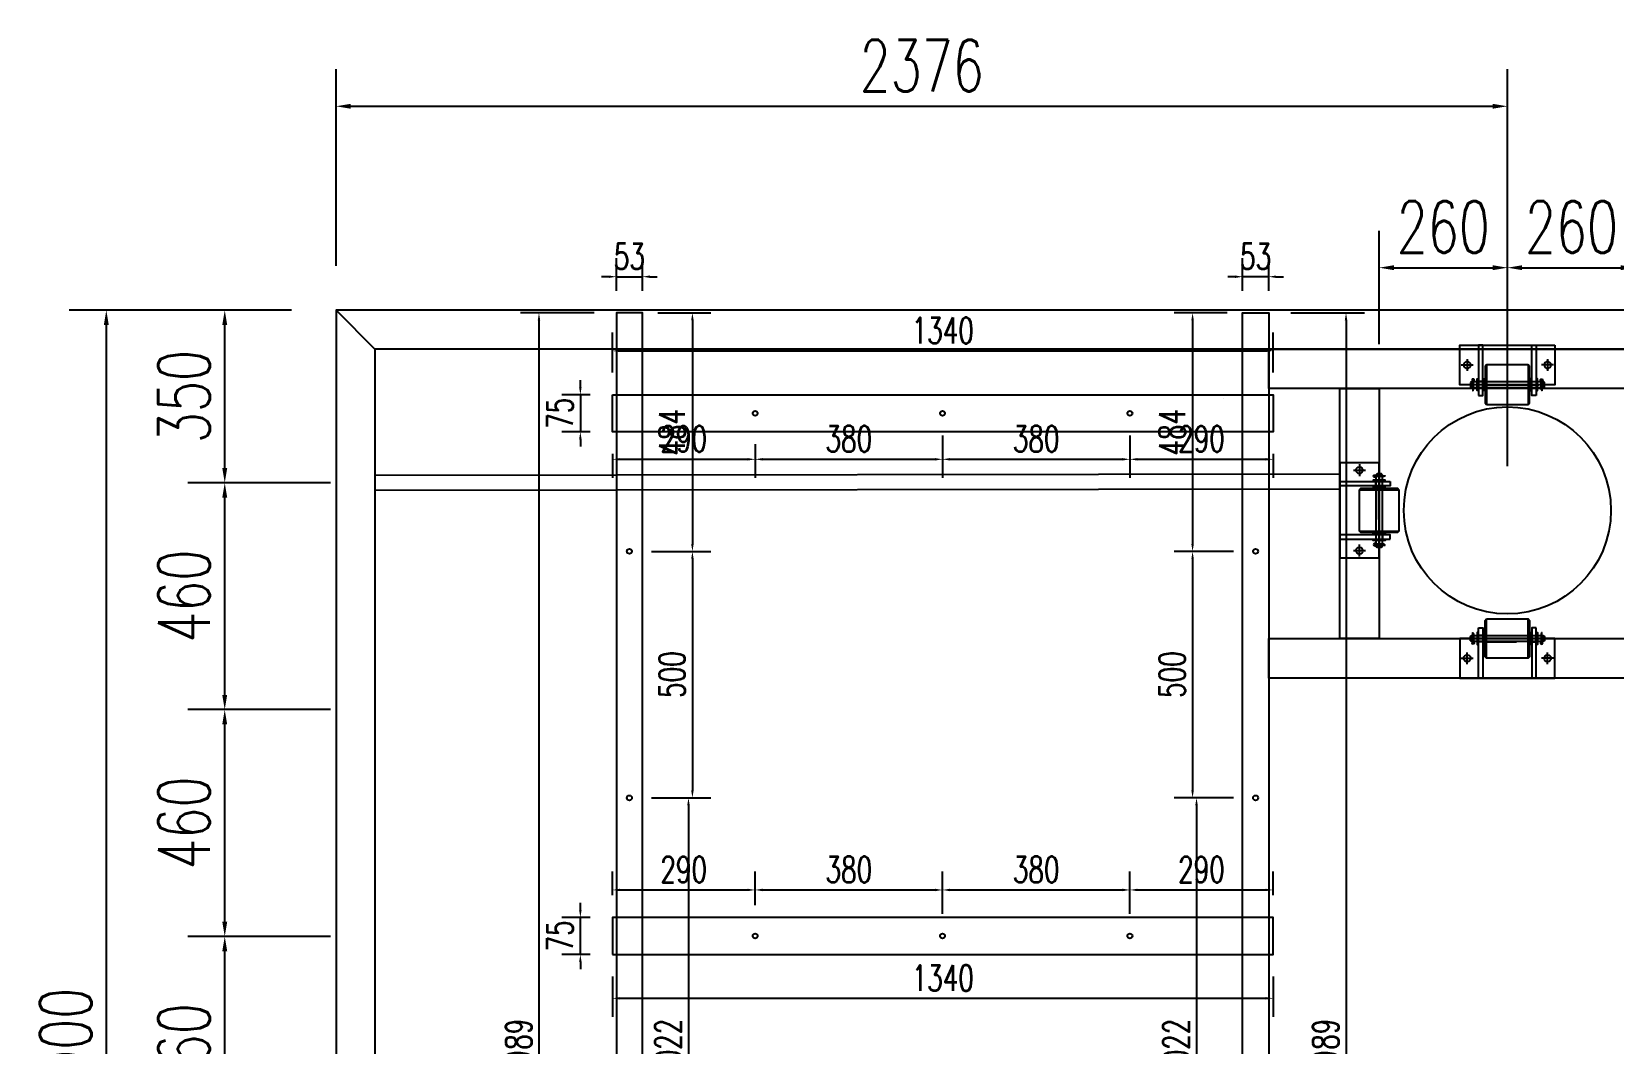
# Model space of a CAD drawing. Header units: millimetres. Extents: x 20612 to 158249, y -13511 to 156976.
# Drawn here: x 30836 to 34044, y 6992 to 9043 of the extents above; entities that cross this region are included whole.
import ezdxf

# ---------------------------------------------------------------- set-up
doc = ezdxf.new("R2010")
doc.units = ezdxf.units.MM
doc.header["$LTSCALE"] = 10
doc.linetypes.add('CENTER2', pattern=[28.575, 19.05, -3.175, 3.175, -3.175])
doc.linetypes.add('DASHED2', pattern=[9.525, 6.35, -3.175])
for name, color, linetype in [('W-bridge approach引桥', 4, 'Continuous'), ('W-MOUNTING固定方式', 5, 'Continuous'), ('W-STEEL_FRAME钢架', 3, 'Continuous'), ('W-STEEL_KEEL钢龙骨', 5, 'Continuous')]:
    doc.layers.add(name, color=color, linetype=linetype)
doc.styles.add('STANDARD_T3', font='simplex.shx', dxfattribs={"width": 0.7, "bigfont": 'hztxt.shx'})
doc.dimstyles.new('W&&15', dxfattribs={"dimtxt": 52.5, "dimasz": 15, "dimexe": 37.5, "dimexo": 45, "dimgap": 15, "dimtad": 1, "dimdec": 0, "dimzin": 0, "dimdsep": 46, "dimtxsty": 'STANDARD_T3', "dimcen": 0.09, "dimclrd": 1, "dimclre": 1, "dimclrt": 7, "dimazin": 2, "dimtfac": 1, "dimtdec": 0, "dimtix": 1, "dimtmove": 2, "dimatfit": 3, "dimfxl": 100, "dimtolj": 1, "dimtzin": 0, "dimarcsym": 0})
doc.dimstyles.new('W&&30', dxfattribs={"dimtxt": 105, "dimasz": 30, "dimexe": 75, "dimexo": 90, "dimgap": 30, "dimtad": 1, "dimdec": 0, "dimzin": 0, "dimdsep": 46, "dimtxsty": 'STANDARD_T3', "dimcen": 0.09, "dimclrd": 1, "dimclre": 1, "dimclrt": 7, "dimazin": 2, "dimtfac": 1, "dimtdec": 0, "dimtix": 1, "dimtmove": 2, "dimatfit": 3, "dimfxl": 100, "dimtolj": 1, "dimtzin": 0, "dimarcsym": 0})

# ---------------------------------------------------------------- blocks, each defined once
blk = doc.blocks.new('*D378')
at = {"layer": 'Defpoints', "color": 0, "transparency": 16777216}
for p in [(32021.6, 8472.9), (31864.7, 5483.9), (32021.6, 5483.9)]:
    blk.add_point(p, dxfattribs=at)
at = {"layer": 'W-bridge approach引桥', "color": 1, "lineweight": -2, "transparency": 16777216}
for p, q in [((31976.6, 8472.9), (31827.2, 8472.9)), ((31864.7, 8457.9), (31864.7, 5498.9)), ((31976.6, 5483.9), (31827.2, 5483.9))]:
    blk.add_line(p, q, dxfattribs=at)
at = {"layer": 'W-bridge approach引桥', "color": 1, "transparency": 16777216}
for points in [[(31862.2, 8457.9), (31867.2, 8457.9), (31864.7, 8472.9)], [(31862.2, 5498.9), (31867.2, 5498.9), (31864.7, 5483.9)]]:
    blk.add_solid(points, dxfattribs=at)
at = {"layer": 'W-bridge approach引桥', "color": 7, "transparency": 16777216, "insert": (31823.5, 6978.4), "char_height": 52.5, "attachment_point": 5, "rotation": 90, "style": 'STANDARD_T3'}
blk.add_mtext('\\A1;2989', dxfattribs=at)
blk = doc.blocks.new('*D379')
at = {"layer": 'Defpoints', "color": 0, "transparency": 16777216}
for p in [(32060.9, 8472.9), (32048.1, 7989.4), (32175.9, 7989.4)]:
    blk.add_point(p, dxfattribs=at)
at = {"layer": 'W-bridge approach引桥', "color": 1, "lineweight": -2, "transparency": 16777216}
for p, q in [((32105.9, 8472.9), (32213.4, 8472.9)), ((32175.9, 8457.9), (32175.9, 8004.4)), ((32093.1, 7989.4), (32213.4, 7989.4))]:
    blk.add_line(p, q, dxfattribs=at)
at = {"layer": 'W-bridge approach引桥', "color": 1, "transparency": 16777216}
for points in [[(32173.4, 8457.9), (32178.4, 8457.9), (32175.9, 8472.9)], [(32173.4, 8004.4), (32178.4, 8004.4), (32175.9, 7989.4)]]:
    blk.add_solid(points, dxfattribs=at)
at = {"layer": 'W-bridge approach引桥', "color": 7, "transparency": 16777216, "insert": (32134.6, 8231.2), "char_height": 52.5, "attachment_point": 5, "rotation": 90, "style": 'STANDARD_T3'}
blk.add_mtext('\\A1;484', dxfattribs=at)
blk = doc.blocks.new('*D380')
at = {"layer": 'Defpoints', "color": 0, "transparency": 16777216}
for p in [(32056.1, 7989.4), (32048.1, 7489.4), (32175.9, 7489.4)]:
    blk.add_point(p, dxfattribs=at)
at = {"layer": 'W-bridge approach引桥', "color": 1, "lineweight": -2, "transparency": 16777216}
for p, q in [((32101.1, 7989.4), (32213.4, 7989.4)), ((32175.9, 7974.4), (32175.9, 7504.4)), ((32093.1, 7489.4), (32213.4, 7489.4))]:
    blk.add_line(p, q, dxfattribs=at)
at = {"layer": 'W-bridge approach引桥', "color": 1, "transparency": 16777216}
for points in [[(32173.4, 7974.4), (32178.4, 7974.4), (32175.9, 7989.4)], [(32173.4, 7504.4), (32178.4, 7504.4), (32175.9, 7489.4)]]:
    blk.add_solid(points, dxfattribs=at)
at = {"layer": 'W-bridge approach引桥', "color": 7, "transparency": 16777216, "insert": (32134.6, 7739.4), "char_height": 52.5, "attachment_point": 5, "rotation": 90, "style": 'STANDARD_T3'}
blk.add_mtext('\\A1;500', dxfattribs=at)
blk = doc.blocks.new('*D381')
at = {"layer": 'Defpoints', "color": 0, "transparency": 16777216}
for p in [(32048.1, 7489.4), (32048.1, 6467.4), (32167.9, 6467.4)]:
    blk.add_point(p, dxfattribs=at)
at = {"layer": 'W-bridge approach引桥', "color": 1, "lineweight": -2, "transparency": 16777216}
for p, q in [((32093.1, 7489.4), (32205.4, 7489.4)), ((32167.9, 7474.4), (32167.9, 6482.4)), ((32093.1, 6467.4), (32205.4, 6467.4))]:
    blk.add_line(p, q, dxfattribs=at)
at = {"layer": 'W-bridge approach引桥', "color": 1, "transparency": 16777216}
for points in [[(32165.4, 7474.4), (32170.4, 7474.4), (32167.9, 7489.4)], [(32165.4, 6482.4), (32170.4, 6482.4), (32167.9, 6467.4)]]:
    blk.add_solid(points, dxfattribs=at)
at = {"layer": 'W-bridge approach引桥', "color": 7, "transparency": 16777216, "insert": (32126.6, 6978.4), "char_height": 52.5, "attachment_point": 5, "rotation": 90, "style": 'STANDARD_T3'}
blk.add_mtext('\\A1;1022', dxfattribs=at)
blk = doc.blocks.new('*D384')
at = {"layer": 'Defpoints', "color": 0, "transparency": 16777216}
for p in [(32074.6, 8546.4), (32021.6, 8472.9), (32074.6, 8472.9)]:
    blk.add_point(p, dxfattribs=at)
at = {"layer": 'W-bridge approach引桥', "color": 1, "lineweight": -2, "transparency": 16777216}
for p, q in [((32021.6, 8517.9), (32021.6, 8583.9)), ((32074.6, 8517.9), (32074.6, 8583.9)), ((32006.6, 8546.4), (31991.6, 8546.4)), ((32021.6, 8546.4), (32074.6, 8546.4)), ((32089.6, 8546.4), (32104.6, 8546.4))]:
    blk.add_line(p, q, dxfattribs=at)
at = {"layer": 'W-bridge approach引桥', "color": 1, "transparency": 16777216}
for points in [[(32006.6, 8548.9), (32006.6, 8543.9), (32021.6, 8546.4)], [(32089.6, 8548.9), (32089.6, 8543.9), (32074.6, 8546.4)]]:
    blk.add_solid(points, dxfattribs=at)
at = {"layer": 'W-bridge approach引桥', "color": 7, "transparency": 16777216, "insert": (32048.1, 8587.7), "char_height": 52.5, "attachment_point": 5, "style": 'STANDARD_T3'}
blk.add_mtext('\\A1;53', dxfattribs=at)
blk = doc.blocks.new('*U45')
blk.add_lwpolyline([(-12, 0), (-12, 2.5), (12, 2.5), (12, 0)], close=True)
blk = doc.blocks.new('*U46')
at = {"color": 8, "linetype": 'Continuous', "lineweight": 15}
for p, q in [((-1, 1.9), (-2.1, 1)), ((0, 1.4), (0, -1.4)), ((-1, -1.9), (-2.1, -1))]:
    blk.add_line(p, q, dxfattribs=at)
at = {"color": 7, "linetype": 'Continuous', "lineweight": 15}
for p, q in [((16, 1.4), (0, 1.4)), ((0, 0), (18.5, 0)), ((16, 1.4), (16, 0)), ((18.5, -1.4), (18.5, 0)), ((0, -1.4), (18.5, -1.4))]:
    blk.add_line(p, q, dxfattribs=at)
for centre, radius, start, end in [((-3.2, 0), 2.9, 41.3178, 318.6822), ((-3.2, 0), 1.45, 41.3178, 318.6822), ((0, 2.8), 2.82, 221.3178, 270), ((0, -2.8), 2.82, 90, 138.6822), ((0, 2.8), 1.37, 221.3178, 270), ((0, -2.8), 1.37, 90, 138.6822)]:
    blk.add_arc(centre, radius, start, end, dxfattribs=at)
blk = doc.blocks.new('无头销轴_B型_D12X150')
at = {"color": 0}
for p, q in [((-72, 6), (-72, -6)), ((72, 6), (72, -6))]:
    blk.add_line(p, q, dxfattribs=at)
blk.add_lwpolyline([(-75, 4.3), (-75, -4.3), (-72, -6), (72, -6), (75, -4.3), (75, 4.3), (72, 6), (-72, 6)], close=True, dxfattribs=at)
for centre in [(-69.5, 0), (69.5, 0)]:
    blk.add_circle(centre, 1.6, dxfattribs=at)
blk = doc.blocks.new('A$C1EDE4923')
for p, q in [((-232.5, 79.6), (-232.5, 159.6)), ((-148.5, 79.6), (-148.5, 159.6))]:
    blk.add_line(p, q)
at = {"color": 3, "linetype": 'CENTER2', "ltscale": 0.5}
for p, q in [((-235, 119.6), (-254, 119.6)), ((-146, 119.6), (-127, 119.6)), ((-284, 79.6), (-260, 79.6)), ((-272, 67.6), (-272, 91.6)), ((-97, 79.6), (-121, 79.6)), ((-109, 67.6), (-109, 91.6))]:
    blk.add_line(p, q, dxfattribs=at)
at = {"linetype": 'DASHED2'}
for p, q in [((-240, 126.1), (-249, 126.1)), ((-240, 113.1), (-249, 113.1)), ((-235.5, 125.9), (-145.5, 125.9)), ((-235.5, 113.3), (-145.5, 113.3)), ((-141, 126.1), (-132, 126.1)), ((-141, 113.1), (-132, 113.1))]:
    blk.add_line(p, q, dxfattribs=at)
at = {"color": 3, "linetype": 'CENTER2'}
blk.add_line((-240.9, 119.6), (-140, 119.6), dxfattribs=at)
for points in [[(-249, 141.6), (-240, 141.6), (-240, 39.6), (-249, 39.6)], [(-232.5, 159.6), (-148.5, 159.6), (-145.5, 156.6), (-145.5, 82.6), (-148.5, 79.6), (-232.5, 79.6), (-235.5, 82.6), (-235.5, 156.6)], [(-132, 141.6), (-141, 141.6), (-141, 39.6), (-132, 39.6)], [(-94, 39.6), (-94, 119.6), (-287, 119.6), (-287, 39.6)]]:
    blk.add_lwpolyline(points, close=True)
for centre in [(-272, 79.6), (-109, 79.6)]:
    blk.add_circle(centre, 7)
at = {"xscale": -1}
for name, p, rotation in [('*U46', (-260, 113.6), 270), ('*U45', (-249, 119.6), 90), ('*U45', (-237.5, 119.6), 90), ('无头销轴_B型_D12X150', (-190.5, 119.6), 180)]:
    blk.add_blockref(name, p, dxfattribs=dict(at, rotation=rotation))
for name, p, rotation in [('*U45', (-143.5, 119.6), 270), ('*U45', (-132, 119.6), 270), ('*U46', (-121, 113.6), 90)]:
    blk.add_blockref(name, p, dxfattribs=dict(rotation=rotation))
blk = doc.blocks.new('*D413')
at = {"color": 1, "lineweight": -2, "transparency": 16777216}
for p, q in [((31363.1, 8478.4), (30912.2, 8478.4)), ((30987.2, 8448.4), (30987.2, 5508.4)), ((31363.1, 5478.4), (30912.2, 5478.4))]:
    blk.add_line(p, q, dxfattribs=at)
at = {"color": 1, "transparency": 16777216}
for points in [[(30982.2, 8448.4), (30992.2, 8448.4), (30987.2, 8478.4)], [(30982.2, 5508.4), (30992.2, 5508.4), (30987.2, 5478.4)]]:
    blk.add_solid(points, dxfattribs=at)
at = {"layer": 'Defpoints', "color": 0, "transparency": 16777216}
for p in [(31453.1, 8478.4), (30987.2, 5478.4), (31453.1, 5478.4)]:
    blk.add_point(p, dxfattribs=at)
at = {"color": 7, "transparency": 16777216, "insert": (30904.7, 6978.4), "char_height": 105, "attachment_point": 5, "rotation": 90, "style": 'STANDARD_T3'}
blk.add_mtext('\\A1;3000', dxfattribs=at)
blk = doc.blocks.new('*D405')
at = {"color": 1, "lineweight": -2, "transparency": 16777216}
for p, q in [((31442.1, 7208.4), (31152.4, 7208.4)), ((31227.4, 6778.4), (31227.4, 7178.4)), ((31442.1, 6748.4), (31152.4, 6748.4))]:
    blk.add_line(p, q, dxfattribs=at)
at = {"color": 1, "transparency": 16777216}
for points in [[(31222.4, 7178.4), (31232.4, 7178.4), (31227.4, 7208.4)], [(31222.4, 6778.4), (31232.4, 6778.4), (31227.4, 6748.4)]]:
    blk.add_solid(points, dxfattribs=at)
at = {"layer": 'Defpoints', "color": 0, "transparency": 16777216}
for p in [(31227.4, 7208.4), (31532.1, 7208.4), (31532.1, 6748.4)]:
    blk.add_point(p, dxfattribs=at)
at = {"color": 7, "transparency": 16777216, "insert": (31144.9, 6978.4), "char_height": 105, "attachment_point": 5, "rotation": 90, "style": 'STANDARD_T3'}
blk.add_mtext('\\A1;460', dxfattribs=at)
blk = doc.blocks.new('*D406')
at = {"color": 1, "lineweight": -2, "transparency": 16777216}
for p, q in [((31442.1, 7668.4), (31152.4, 7668.4)), ((31227.4, 7238.4), (31227.4, 7638.4)), ((31442.1, 7208.4), (31152.4, 7208.4))]:
    blk.add_line(p, q, dxfattribs=at)
at = {"color": 1, "transparency": 16777216}
for points in [[(31222.4, 7638.4), (31232.4, 7638.4), (31227.4, 7668.4)], [(31222.4, 7238.4), (31232.4, 7238.4), (31227.4, 7208.4)]]:
    blk.add_solid(points, dxfattribs=at)
at = {"layer": 'Defpoints', "color": 0, "transparency": 16777216}
for p in [(31227.4, 7668.4), (31532.1, 7668.4), (31532.1, 7208.4)]:
    blk.add_point(p, dxfattribs=at)
at = {"color": 7, "transparency": 16777216, "insert": (31144.9, 7438.4), "char_height": 105, "attachment_point": 5, "rotation": 90, "style": 'STANDARD_T3'}
blk.add_mtext('\\A1;460', dxfattribs=at)
blk = doc.blocks.new('*D407')
at = {"color": 1, "lineweight": -2, "transparency": 16777216}
for p, q in [((31442.1, 8128.4), (31152.4, 8128.4)), ((31227.4, 7698.4), (31227.4, 8098.4)), ((31442.1, 7668.4), (31152.4, 7668.4))]:
    blk.add_line(p, q, dxfattribs=at)
at = {"color": 1, "transparency": 16777216}
for points in [[(31222.4, 8098.4), (31232.4, 8098.4), (31227.4, 8128.4)], [(31222.4, 7698.4), (31232.4, 7698.4), (31227.4, 7668.4)]]:
    blk.add_solid(points, dxfattribs=at)
at = {"layer": 'Defpoints', "color": 0, "transparency": 16777216}
for p in [(31227.4, 8128.4), (31532.1, 8128.4), (31532.1, 7668.4)]:
    blk.add_point(p, dxfattribs=at)
at = {"color": 7, "transparency": 16777216, "insert": (31144.9, 7898.4), "char_height": 105, "attachment_point": 5, "rotation": 90, "style": 'STANDARD_T3'}
blk.add_mtext('\\A1;460', dxfattribs=at)
blk = doc.blocks.new('*D410')
at = {"color": 1, "lineweight": -2, "transparency": 16777216}
for p, q in [((31363.1, 8478.4), (31152.4, 8478.4)), ((31227.4, 8158.4), (31227.4, 8448.4)), ((31442.1, 8128.4), (31152.4, 8128.4))]:
    blk.add_line(p, q, dxfattribs=at)
at = {"color": 1, "transparency": 16777216}
for points in [[(31222.4, 8448.4), (31232.4, 8448.4), (31227.4, 8478.4)], [(31222.4, 8158.4), (31232.4, 8158.4), (31227.4, 8128.4)]]:
    blk.add_solid(points, dxfattribs=at)
at = {"layer": 'Defpoints', "color": 0, "transparency": 16777216}
for p in [(31227.4, 8478.4), (31453.1, 8478.4), (31532.1, 8128.4)]:
    blk.add_point(p, dxfattribs=at)
at = {"color": 7, "transparency": 16777216, "insert": (31144.9, 8303.4), "char_height": 105, "attachment_point": 5, "rotation": 90, "style": 'STANDARD_T3'}
blk.add_mtext('\\A1;350', dxfattribs=at)
blk = doc.blocks.new('*D416')
at = {"layer": 'Defpoints', "color": 0, "transparency": 16777216}
for p in [(33828.7, 8892.1), (31453.1, 8478.4), (33828.7, 8072.4)]:
    blk.add_point(p, dxfattribs=at)
at = {"layer": 'W-STEEL_FRAME钢架', "color": 1, "lineweight": -2, "transparency": 16777216}
for p, q in [((31453.1, 8568.4), (31453.1, 8967.1)), ((33828.7, 8162.4), (33828.7, 8967.1)), ((31483.1, 8892.1), (33798.7, 8892.1))]:
    blk.add_line(p, q, dxfattribs=at)
at = {"layer": 'W-STEEL_FRAME钢架', "color": 1, "transparency": 16777216}
for points in [[(31483.1, 8897.1), (31483.1, 8887.1), (31453.1, 8892.1)], [(33798.7, 8897.1), (33798.7, 8887.1), (33828.7, 8892.1)]]:
    blk.add_solid(points, dxfattribs=at)
at = {"layer": 'W-STEEL_FRAME钢架', "color": 7, "transparency": 16777216, "insert": (32640.9, 8974.6), "char_height": 105, "attachment_point": 5, "style": 'STANDARD_T3'}
blk.add_mtext('\\A1;2376', dxfattribs=at)
blk = doc.blocks.new('*D417')
at = {"layer": 'Defpoints', "color": 0, "transparency": 16777216}
for p in [(33828.7, 8564.7), (33568.7, 8319.4), (33828.7, 8072.4)]:
    blk.add_point(p, dxfattribs=at)
at = {"layer": 'W-STEEL_FRAME钢架', "color": 1, "lineweight": -2, "transparency": 16777216}
for p, q in [((33568.7, 8409.4), (33568.7, 8639.7)), ((33828.7, 8162.4), (33828.7, 8639.7)), ((33598.7, 8564.7), (33798.7, 8564.7))]:
    blk.add_line(p, q, dxfattribs=at)
at = {"layer": 'W-STEEL_FRAME钢架', "color": 1, "transparency": 16777216}
for points in [[(33598.7, 8569.7), (33598.7, 8559.7), (33568.7, 8564.7)], [(33798.7, 8569.7), (33798.7, 8559.7), (33828.7, 8564.7)]]:
    blk.add_solid(points, dxfattribs=at)
at = {"layer": 'W-STEEL_FRAME钢架', "color": 7, "transparency": 16777216, "insert": (33698.7, 8647.2), "char_height": 105, "attachment_point": 5, "style": 'STANDARD_T3'}
blk.add_mtext('\\A1;260', dxfattribs=at)
blk = doc.blocks.new('*D418')
at = {"layer": 'Defpoints', "color": 0, "transparency": 16777216}
for p in [(34088.7, 8564.7), (34088.7, 8319.4), (33828.7, 8072.4)]:
    blk.add_point(p, dxfattribs=at)
at = {"layer": 'W-STEEL_FRAME钢架', "color": 1, "lineweight": -2, "transparency": 16777216}
for p, q in [((33828.7, 8162.4), (33828.7, 8639.7)), ((34088.7, 8409.4), (34088.7, 8639.7)), ((33858.7, 8564.7), (34058.7, 8564.7))]:
    blk.add_line(p, q, dxfattribs=at)
at = {"layer": 'W-STEEL_FRAME钢架', "color": 1, "transparency": 16777216}
for points in [[(33858.7, 8569.7), (33858.7, 8559.7), (33828.7, 8564.7)], [(34058.7, 8569.7), (34058.7, 8559.7), (34088.7, 8564.7)]]:
    blk.add_solid(points, dxfattribs=at)
at = {"layer": 'W-STEEL_FRAME钢架', "color": 7, "transparency": 16777216, "insert": (33958.7, 8647.2), "char_height": 105, "attachment_point": 5, "style": 'STANDARD_T3'}
blk.add_mtext('\\A1;260', dxfattribs=at)
blk = doc.blocks.new('*D420')
at = {"layer": 'Defpoints', "color": 0, "transparency": 16777216}
for p in [(33344.6, 8472.9), (33344.6, 5483.9), (33501.5, 5483.9)]:
    blk.add_point(p, dxfattribs=at)
at = {"layer": 'W-bridge approach引桥', "color": 1, "lineweight": -2, "transparency": 16777216}
for p, q in [((33389.6, 8472.9), (33539, 8472.9)), ((33501.5, 8457.9), (33501.5, 5498.9)), ((33389.6, 5483.9), (33539, 5483.9))]:
    blk.add_line(p, q, dxfattribs=at)
at = {"layer": 'W-bridge approach引桥', "color": 1, "transparency": 16777216}
for points in [[(33499, 8457.9), (33504, 8457.9), (33501.5, 8472.9)], [(33499, 5498.9), (33504, 5498.9), (33501.5, 5483.9)]]:
    blk.add_solid(points, dxfattribs=at)
at = {"layer": 'W-bridge approach引桥', "color": 7, "transparency": 16777216, "insert": (33460.2, 6978.4), "char_height": 52.5, "attachment_point": 5, "rotation": 90, "style": 'STANDARD_T3'}
blk.add_mtext('\\A1;2989', dxfattribs=at)
blk = doc.blocks.new('*D421')
at = {"layer": 'Defpoints', "color": 0, "transparency": 16777216}
for p in [(33305.3, 8472.9), (33190.3, 7989.4), (33318.1, 7989.4)]:
    blk.add_point(p, dxfattribs=at)
at = {"layer": 'W-bridge approach引桥', "color": 1, "lineweight": -2, "transparency": 16777216}
for p, q in [((33260.3, 8472.9), (33152.8, 8472.9)), ((33190.3, 8457.9), (33190.3, 8004.4)), ((33273.1, 7989.4), (33152.8, 7989.4))]:
    blk.add_line(p, q, dxfattribs=at)
at = {"layer": 'W-bridge approach引桥', "color": 1, "transparency": 16777216}
for points in [[(33187.8, 8457.9), (33192.8, 8457.9), (33190.3, 8472.9)], [(33187.8, 8004.4), (33192.8, 8004.4), (33190.3, 7989.4)]]:
    blk.add_solid(points, dxfattribs=at)
at = {"layer": 'W-bridge approach引桥', "color": 7, "transparency": 16777216, "insert": (33149.1, 8231.2), "char_height": 52.5, "attachment_point": 5, "rotation": 90, "style": 'STANDARD_T3'}
blk.add_mtext('\\A1;484', dxfattribs=at)
blk = doc.blocks.new('*D422')
at = {"layer": 'Defpoints', "color": 0, "transparency": 16777216}
for p in [(33310.1, 7989.4), (33190.3, 7489.4), (33318.1, 7489.4)]:
    blk.add_point(p, dxfattribs=at)
at = {"layer": 'W-bridge approach引桥', "color": 1, "lineweight": -2, "transparency": 16777216}
for p, q in [((33265.1, 7989.4), (33152.8, 7989.4)), ((33190.3, 7974.4), (33190.3, 7504.4)), ((33273.1, 7489.4), (33152.8, 7489.4))]:
    blk.add_line(p, q, dxfattribs=at)
at = {"layer": 'W-bridge approach引桥', "color": 1, "transparency": 16777216}
for points in [[(33187.8, 7974.4), (33192.8, 7974.4), (33190.3, 7989.4)], [(33187.8, 7504.4), (33192.8, 7504.4), (33190.3, 7489.4)]]:
    blk.add_solid(points, dxfattribs=at)
at = {"layer": 'W-bridge approach引桥', "color": 7, "transparency": 16777216, "insert": (33149.1, 7739.4), "char_height": 52.5, "attachment_point": 5, "rotation": 90, "style": 'STANDARD_T3'}
blk.add_mtext('\\A1;500', dxfattribs=at)
blk = doc.blocks.new('*D423')
at = {"layer": 'Defpoints', "color": 0, "transparency": 16777216}
for p in [(33318.1, 7489.4), (33198.3, 6467.4), (33318.1, 6467.4)]:
    blk.add_point(p, dxfattribs=at)
at = {"layer": 'W-bridge approach引桥', "color": 1, "lineweight": -2, "transparency": 16777216}
for p, q in [((33273.1, 7489.4), (33160.8, 7489.4)), ((33198.3, 7474.4), (33198.3, 6482.4)), ((33273.1, 6467.4), (33160.8, 6467.4))]:
    blk.add_line(p, q, dxfattribs=at)
at = {"layer": 'W-bridge approach引桥', "color": 1, "transparency": 16777216}
for points in [[(33195.8, 7474.4), (33200.8, 7474.4), (33198.3, 7489.4)], [(33195.8, 6482.4), (33200.8, 6482.4), (33198.3, 6467.4)]]:
    blk.add_solid(points, dxfattribs=at)
at = {"layer": 'W-bridge approach引桥', "color": 7, "transparency": 16777216, "insert": (33157.1, 6978.4), "char_height": 52.5, "attachment_point": 5, "rotation": 90, "style": 'STANDARD_T3'}
blk.add_mtext('\\A1;1022', dxfattribs=at)
blk = doc.blocks.new('*D426')
at = {"layer": 'Defpoints', "color": 0, "transparency": 16777216}
for p in [(33291.6, 8546.4), (33291.6, 8472.9), (33344.6, 8472.9)]:
    blk.add_point(p, dxfattribs=at)
at = {"layer": 'W-bridge approach引桥', "color": 1, "lineweight": -2, "transparency": 16777216}
for p, q in [((33291.6, 8517.9), (33291.6, 8583.9)), ((33344.6, 8517.9), (33344.6, 8583.9)), ((33276.6, 8546.4), (33261.6, 8546.4)), ((33344.6, 8546.4), (33291.6, 8546.4)), ((33359.6, 8546.4), (33374.6, 8546.4))]:
    blk.add_line(p, q, dxfattribs=at)
at = {"layer": 'W-bridge approach引桥', "color": 1, "transparency": 16777216}
for points in [[(33276.6, 8548.9), (33276.6, 8543.9), (33291.6, 8546.4)], [(33359.6, 8548.9), (33359.6, 8543.9), (33344.6, 8546.4)]]:
    blk.add_solid(points, dxfattribs=at)
at = {"layer": 'W-bridge approach引桥', "color": 7, "transparency": 16777216, "insert": (33318.1, 8587.7), "char_height": 52.5, "attachment_point": 5, "style": 'STANDARD_T3'}
blk.add_mtext('\\A1;53', dxfattribs=at)
blk = doc.blocks.new('*D435')
at = {"layer": 'Defpoints', "color": 0, "transparency": 16777216}
for p in [(32013.6, 7171.9), (33353.6, 7171.9), (33353.6, 7082.9)]:
    blk.add_point(p, dxfattribs=at)
at = {"layer": 'W-bridge approach引桥', "color": 1, "lineweight": -2, "transparency": 16777216}
for p, q in [((32013.6, 7126.9), (32013.6, 7045.4)), ((33353.6, 7126.9), (33353.6, 7045.4)), ((32028.6, 7082.9), (33338.6, 7082.9))]:
    blk.add_line(p, q, dxfattribs=at)
at = {"layer": 'W-bridge approach引桥', "color": 1, "transparency": 16777216}
for points in [[(32028.6, 7085.4), (32028.6, 7080.4), (32013.6, 7082.9)], [(33338.6, 7085.4), (33338.6, 7080.4), (33353.6, 7082.9)]]:
    blk.add_solid(points, dxfattribs=at)
at = {"layer": 'W-bridge approach引桥', "color": 7, "transparency": 16777216, "insert": (32683.6, 7124.1), "char_height": 52.5, "attachment_point": 5, "style": 'STANDARD_T3'}
blk.add_mtext('\\A1;1340', dxfattribs=at)
blk = doc.blocks.new('*D436')
at = {"layer": 'Defpoints', "color": 0, "transparency": 16777216}
for p in [(32303.1, 7302.7), (32013.6, 7246.9), (32303.1, 7226.9)]:
    blk.add_point(p, dxfattribs=at)
at = {"layer": 'W-bridge approach引桥', "color": 1, "lineweight": -2, "transparency": 16777216}
for p, q in [((32013.6, 7291.9), (32013.6, 7340.2)), ((32303.1, 7271.9), (32303.1, 7340.2)), ((32028.6, 7302.7), (32288.1, 7302.7))]:
    blk.add_line(p, q, dxfattribs=at)
at = {"layer": 'W-bridge approach引桥', "color": 1, "transparency": 16777216}
for points in [[(32028.6, 7305.2), (32028.6, 7300.2), (32013.6, 7302.7)], [(32288.1, 7305.2), (32288.1, 7300.2), (32303.1, 7302.7)]]:
    blk.add_solid(points, dxfattribs=at)
at = {"layer": 'W-bridge approach引桥', "color": 7, "transparency": 16777216, "insert": (32158.3, 7344), "char_height": 52.5, "attachment_point": 5, "style": 'STANDARD_T3'}
blk.add_mtext('\\A1;290', dxfattribs=at)
blk = doc.blocks.new('*D437')
at = {"layer": 'Defpoints', "color": 0, "transparency": 16777216}
for p in [(32683.1, 7302.7), (32303.1, 7226.9), (32683.1, 7209.4)]:
    blk.add_point(p, dxfattribs=at)
at = {"layer": 'W-bridge approach引桥', "color": 1, "lineweight": -2, "transparency": 16777216}
for p, q in [((32303.1, 7271.9), (32303.1, 7340.2)), ((32683.1, 7254.4), (32683.1, 7340.2)), ((32318.1, 7302.7), (32668.1, 7302.7))]:
    blk.add_line(p, q, dxfattribs=at)
at = {"layer": 'W-bridge approach引桥', "color": 1, "transparency": 16777216}
for points in [[(32318.1, 7305.2), (32318.1, 7300.2), (32303.1, 7302.7)], [(32668.1, 7305.2), (32668.1, 7300.2), (32683.1, 7302.7)]]:
    blk.add_solid(points, dxfattribs=at)
at = {"layer": 'W-bridge approach引桥', "color": 7, "transparency": 16777216, "insert": (32493.1, 7344), "char_height": 52.5, "attachment_point": 5, "style": 'STANDARD_T3'}
blk.add_mtext('\\A1;380', dxfattribs=at)
blk = doc.blocks.new('*D438')
at = {"layer": 'Defpoints', "color": 0, "transparency": 16777216}
for p in [(33063.1, 7302.7), (32683.1, 7209.4), (33063.1, 7209.4)]:
    blk.add_point(p, dxfattribs=at)
at = {"layer": 'W-bridge approach引桥', "color": 1, "lineweight": -2, "transparency": 16777216}
for p, q in [((32683.1, 7254.4), (32683.1, 7340.2)), ((33063.1, 7254.4), (33063.1, 7340.2)), ((32698.1, 7302.7), (33048.1, 7302.7))]:
    blk.add_line(p, q, dxfattribs=at)
at = {"layer": 'W-bridge approach引桥', "color": 1, "transparency": 16777216}
for points in [[(32698.1, 7305.2), (32698.1, 7300.2), (32683.1, 7302.7)], [(33048.1, 7305.2), (33048.1, 7300.2), (33063.1, 7302.7)]]:
    blk.add_solid(points, dxfattribs=at)
at = {"layer": 'W-bridge approach引桥', "color": 7, "transparency": 16777216, "insert": (32873.1, 7344), "char_height": 52.5, "attachment_point": 5, "style": 'STANDARD_T3'}
blk.add_mtext('\\A1;380', dxfattribs=at)
blk = doc.blocks.new('*D439')
at = {"layer": 'Defpoints', "color": 0, "transparency": 16777216}
for p in [(33353.6, 7302.7), (33353.6, 7246.9), (33063.1, 7209.4)]:
    blk.add_point(p, dxfattribs=at)
at = {"layer": 'W-bridge approach引桥', "color": 1, "lineweight": -2, "transparency": 16777216}
for p, q in [((33063.1, 7254.4), (33063.1, 7340.2)), ((33353.6, 7291.9), (33353.6, 7340.2)), ((33078.1, 7302.7), (33338.6, 7302.7))]:
    blk.add_line(p, q, dxfattribs=at)
at = {"layer": 'W-bridge approach引桥', "color": 1, "transparency": 16777216}
for points in [[(33078.1, 7305.2), (33078.1, 7300.2), (33063.1, 7302.7)], [(33338.6, 7305.2), (33338.6, 7300.2), (33353.6, 7302.7)]]:
    blk.add_solid(points, dxfattribs=at)
at = {"layer": 'W-bridge approach引桥', "color": 7, "transparency": 16777216, "insert": (33208.3, 7344), "char_height": 52.5, "attachment_point": 5, "style": 'STANDARD_T3'}
blk.add_mtext('\\A1;290', dxfattribs=at)
blk = doc.blocks.new('*D433')
at = {"layer": 'Defpoints', "color": 0, "transparency": 16777216}
for p in [(31948.6, 7246.9), (32013.6, 7246.9), (32013.6, 7171.9)]:
    blk.add_point(p, dxfattribs=at)
at = {"layer": 'W-bridge approach引桥', "color": 1, "lineweight": -2, "transparency": 16777216}
for p, q in [((31948.6, 7261.9), (31948.6, 7276.9)), ((31968.6, 7246.9), (31911.1, 7246.9)), ((31948.6, 7171.9), (31948.6, 7246.9)), ((31968.6, 7171.9), (31911.1, 7171.9)), ((31948.6, 7156.9), (31948.6, 7141.9))]:
    blk.add_line(p, q, dxfattribs=at)
at = {"layer": 'W-bridge approach引桥', "color": 1, "transparency": 16777216}
for points in [[(31946.1, 7261.9), (31951.1, 7261.9), (31948.6, 7246.9)], [(31946.1, 7156.9), (31951.1, 7156.9), (31948.6, 7171.9)]]:
    blk.add_solid(points, dxfattribs=at)
at = {"layer": 'W-bridge approach引桥', "color": 7, "transparency": 16777216, "insert": (31907.4, 7209.4), "char_height": 52.5, "attachment_point": 5, "rotation": 90, "style": 'STANDARD_T3'}
blk.add_mtext('\\A1;75', dxfattribs=at)
blk = doc.blocks.new('*D440')
at = {"layer": 'Defpoints', "color": 0, "transparency": 16777216}
for p in [(33353.6, 8396), (32013.6, 8306.9), (33353.6, 8306.9)]:
    blk.add_point(p, dxfattribs=at)
at = {"layer": 'W-bridge approach引桥', "color": 1, "lineweight": -2, "transparency": 16777216}
for p, q in [((32013.6, 8351.9), (32013.6, 8433.5)), ((33353.6, 8351.9), (33353.6, 8433.5)), ((32028.6, 8396), (33338.6, 8396))]:
    blk.add_line(p, q, dxfattribs=at)
at = {"layer": 'W-bridge approach引桥', "color": 1, "transparency": 16777216}
for points in [[(32028.6, 8398.5), (32028.6, 8393.5), (32013.6, 8396)], [(33338.6, 8398.5), (33338.6, 8393.5), (33353.6, 8396)]]:
    blk.add_solid(points, dxfattribs=at)
at = {"layer": 'W-bridge approach引桥', "color": 7, "transparency": 16777216, "insert": (32683.6, 8437.2), "char_height": 52.5, "attachment_point": 5, "style": 'STANDARD_T3'}
blk.add_mtext('\\A1;1340', dxfattribs=at)
blk = doc.blocks.new('*D441')
at = {"layer": 'Defpoints', "color": 0, "transparency": 16777216}
for p in [(32303.1, 8251.9), (32013.6, 8231.9), (32303.1, 8176.1)]:
    blk.add_point(p, dxfattribs=at)
at = {"layer": 'W-bridge approach引桥', "color": 1, "lineweight": -2, "transparency": 16777216}
for p, q in [((32013.6, 8186.9), (32013.6, 8138.6)), ((32303.1, 8206.9), (32303.1, 8138.6)), ((32028.6, 8176.1), (32288.1, 8176.1))]:
    blk.add_line(p, q, dxfattribs=at)
at = {"layer": 'W-bridge approach引桥', "color": 1, "transparency": 16777216}
for points in [[(32028.6, 8178.6), (32028.6, 8173.6), (32013.6, 8176.1)], [(32288.1, 8178.6), (32288.1, 8173.6), (32303.1, 8176.1)]]:
    blk.add_solid(points, dxfattribs=at)
at = {"layer": 'W-bridge approach引桥', "color": 7, "transparency": 16777216, "insert": (32158.3, 8217.4), "char_height": 52.5, "attachment_point": 5, "style": 'STANDARD_T3'}
blk.add_mtext('\\A1;290', dxfattribs=at)
blk = doc.blocks.new('*D442')
at = {"layer": 'Defpoints', "color": 0, "transparency": 16777216}
for p in [(32303.1, 8251.9), (32683.1, 8269.4), (32683.1, 8176.1)]:
    blk.add_point(p, dxfattribs=at)
at = {"layer": 'W-bridge approach引桥', "color": 1, "lineweight": -2, "transparency": 16777216}
for p, q in [((32683.1, 8224.4), (32683.1, 8138.6)), ((32303.1, 8206.9), (32303.1, 8138.6)), ((32318.1, 8176.1), (32668.1, 8176.1))]:
    blk.add_line(p, q, dxfattribs=at)
at = {"layer": 'W-bridge approach引桥', "color": 1, "transparency": 16777216}
for points in [[(32318.1, 8178.6), (32318.1, 8173.6), (32303.1, 8176.1)], [(32668.1, 8178.6), (32668.1, 8173.6), (32683.1, 8176.1)]]:
    blk.add_solid(points, dxfattribs=at)
at = {"layer": 'W-bridge approach引桥', "color": 7, "transparency": 16777216, "insert": (32493.1, 8217.4), "char_height": 52.5, "attachment_point": 5, "style": 'STANDARD_T3'}
blk.add_mtext('\\A1;380', dxfattribs=at)
blk = doc.blocks.new('*D443')
at = {"layer": 'Defpoints', "color": 0, "transparency": 16777216}
for p in [(32683.1, 8269.4), (33063.1, 8269.4), (33063.1, 8176.1)]:
    blk.add_point(p, dxfattribs=at)
at = {"layer": 'W-bridge approach引桥', "color": 1, "lineweight": -2, "transparency": 16777216}
for p, q in [((32683.1, 8224.4), (32683.1, 8138.6)), ((33063.1, 8224.4), (33063.1, 8138.6)), ((32698.1, 8176.1), (33048.1, 8176.1))]:
    blk.add_line(p, q, dxfattribs=at)
at = {"layer": 'W-bridge approach引桥', "color": 1, "transparency": 16777216}
for points in [[(32698.1, 8178.6), (32698.1, 8173.6), (32683.1, 8176.1)], [(33048.1, 8178.6), (33048.1, 8173.6), (33063.1, 8176.1)]]:
    blk.add_solid(points, dxfattribs=at)
at = {"layer": 'W-bridge approach引桥', "color": 7, "transparency": 16777216, "insert": (32873.1, 8217.4), "char_height": 52.5, "attachment_point": 5, "style": 'STANDARD_T3'}
blk.add_mtext('\\A1;380', dxfattribs=at)
blk = doc.blocks.new('*D444')
at = {"layer": 'Defpoints', "color": 0, "transparency": 16777216}
for p in [(33063.1, 8269.4), (33353.6, 8231.9), (33353.6, 8176.1)]:
    blk.add_point(p, dxfattribs=at)
at = {"layer": 'W-bridge approach引桥', "color": 1, "lineweight": -2, "transparency": 16777216}
for p, q in [((33063.1, 8224.4), (33063.1, 8138.6)), ((33353.6, 8186.9), (33353.6, 8138.6)), ((33078.1, 8176.1), (33338.6, 8176.1))]:
    blk.add_line(p, q, dxfattribs=at)
at = {"layer": 'W-bridge approach引桥', "color": 1, "transparency": 16777216}
for points in [[(33078.1, 8178.6), (33078.1, 8173.6), (33063.1, 8176.1)], [(33338.6, 8178.6), (33338.6, 8173.6), (33353.6, 8176.1)]]:
    blk.add_solid(points, dxfattribs=at)
at = {"layer": 'W-bridge approach引桥', "color": 7, "transparency": 16777216, "insert": (33208.3, 8217.4), "char_height": 52.5, "attachment_point": 5, "style": 'STANDARD_T3'}
blk.add_mtext('\\A1;290', dxfattribs=at)
blk = doc.blocks.new('*D434')
at = {"layer": 'Defpoints', "color": 0, "transparency": 16777216}
for p in [(32013.6, 8306.9), (31948.6, 8231.9), (32013.6, 8231.9)]:
    blk.add_point(p, dxfattribs=at)
at = {"layer": 'W-bridge approach引桥', "color": 1, "lineweight": -2, "transparency": 16777216}
for p, q in [((31948.6, 8321.9), (31948.6, 8336.9)), ((31968.6, 8306.9), (31911.1, 8306.9)), ((31948.6, 8306.9), (31948.6, 8231.9)), ((31968.6, 8231.9), (31911.1, 8231.9)), ((31948.6, 8216.9), (31948.6, 8201.9))]:
    blk.add_line(p, q, dxfattribs=at)
at = {"layer": 'W-bridge approach引桥', "color": 1, "transparency": 16777216}
for points in [[(31946.1, 8321.9), (31951.1, 8321.9), (31948.6, 8306.9)], [(31946.1, 8216.9), (31951.1, 8216.9), (31948.6, 8231.9)]]:
    blk.add_solid(points, dxfattribs=at)
at = {"layer": 'W-bridge approach引桥', "color": 7, "transparency": 16777216, "insert": (31907.4, 8269.4), "char_height": 52.5, "attachment_point": 5, "rotation": 90, "style": 'STANDARD_T3'}
blk.add_mtext('\\A1;75', dxfattribs=at)

msp = doc.modelspace()

# ---------------------------------------------------------------- linework, layer by layer
at = {"layer": 'W-bridge approach引桥'}
for centre in [(32303.1, 8269.4), (32683.1, 8269.4), (33063.1, 8269.4), (32048.1, 7989.4), (33318.1, 7989.4), (32048.1, 7489.4), (33318.1, 7489.4), (32303.1, 7209.4), (32683.1, 7209.4), (33063.1, 7209.4)]:
    msp.add_circle(centre, 5, dxfattribs=at)
at = {"layer": 'W-MOUNTING固定方式'}
for p, q in [((33374.6, 8399.4), (33613.1, 8399.4)), ((34491.6, 8319.4), (33374.6, 8319.4))]:
    msp.add_line(p, q, dxfattribs=at)
msp.add_circle((33828.7, 8072.4), 210, dxfattribs=at)
at = {"layer": 'W-STEEL_FRAME钢架'}
msp.add_line((31453.1, 8478.4), (31532.1, 8399.4), dxfattribs=at)
at = {"layer": 'W-STEEL_FRAME钢架', "color": 2}
msp.add_line((33252.2, 8299.4), (33252.2, 8299.4), dxfattribs=at)
at = {"layer": 'W-STEEL_FRAME钢架'}
for points in [[(31453.1, 5478.4), (41433.1, 5478.4), (41433.1, 8478.4), (31453.1, 8478.4)], [(32021.6, 5483.9), (32074.6, 5483.9), (32074.6, 8472.9), (32021.6, 8472.9)], [(33344.6, 5483.9), (33291.6, 5483.9), (33291.6, 8472.9), (33344.6, 8472.9)], [(31532.1, 5557.4), (41354.1, 5557.4), (41354.1, 8399.4), (31532.1, 8399.4)], [(33344.6, 8399.4), (34521.6, 8399.4), (34521.6, 8319.4), (33344.6, 8319.4)], [(33488.7, 8319.4), (33568.7, 8319.4), (33568.7, 7812.4), (33488.7, 7812.4)], [(33344.6, 7812.4), (34521.6, 7812.4), (34521.6, 7732.4), (33344.6, 7732.4)]]:
    msp.add_lwpolyline(points, close=True, dxfattribs=at)
at = {"layer": 'W-STEEL_FRAME钢架', "color": 2}
for points in [[(32013.6, 8306.9), (33353.6, 8306.9), (33353.6, 8231.9), (32013.6, 8231.9)], [(32013.6, 7171.9), (33353.6, 7171.9), (33353.6, 7246.9), (32013.6, 7246.9)]]:
    msp.add_lwpolyline(points, close=True, dxfattribs=at)
at = {"layer": 'W-STEEL_KEEL钢龙骨'}
msp.add_lwpolyline([(31532.1, 8113.4), (33488.7, 8115.9), (33488.7, 8145.9), (31532.1, 8143.4)], close=True, dxfattribs=at)

# ---------------------------------------------------------------- block references
at = {"color": 6, "lineweight": 5, "extrusion": (0, 0, -1), "zscale": -1, "rotation": 180}
msp.add_blockref('A$C1EDE4923', (-34019.2, 8447), dxfattribs=at)
at = {"color": 6, "lineweight": 5, "extrusion": (0, 0, -1), "xscale": -1, "zscale": -1, "rotation": 90}
msp.add_blockref('A$C1EDE4923', (-33449.1, 7882), dxfattribs=at)
at = {"color": 6, "lineweight": 5, "extrusion": (0, 0, -1), "xscale": -1, "zscale": -1}
msp.add_blockref('A$C1EDE4923', (-34019.2, 7692.9), dxfattribs=at)

# ---------------------------------------------------------------- dimensions: what is measured, and where the dimension line sits
for base, p1, p2, picture, middle in [((30987.2, 5478.4), (31453.1, 8478.4), (31453.1, 5478.4), '*D413', (30904.7, 6978.4)), ((31227.4, 8478.4), (31532.1, 8128.4), (31453.1, 8478.4), '*D410', (31144.9, 8303.4)), ((31227.4, 8128.4), (31532.1, 7668.4), (31532.1, 8128.4), '*D407', (31144.9, 7898.4)), ((31227.4, 7668.4), (31532.1, 7208.4), (31532.1, 7668.4), '*D406', (31144.9, 7438.4)), ((31227.4, 7208.4), (31532.1, 6748.4), (31532.1, 7208.4), '*D405', (31144.9, 6978.4))]:
    dim = msp.add_linear_dim(base=base, p1=p1, p2=p2, angle=90, dimstyle='W&&30')
    dim.commit()
    dim.dimension.update_dxf_attribs({"geometry": picture, "text_midpoint": middle})
at = {"layer": 'W-bridge approach引桥'}
for base, p1, p2, picture, middle in [((32074.6, 8546.4), (32021.6, 8472.9), (32074.6, 8472.9), '*D384', (32048.1, 8587.7)), ((33353.6, 8396), (32013.6, 8306.9), (33353.6, 8306.9), '*D440', (32683.6, 8437.2)), ((32303.0990525, 8176.1382933), (32013.5990525, 8231.9341493), (32303.0990525, 8251.9341493), '*D441', (32158.3490525, 8217.3882933)), ((32683.1, 8176.1), (32303.1, 8251.9), (32683.1, 8269.4), '*D442', (32493.1, 8217.4)), ((33063.1, 8176.1), (32683.1, 8269.4), (33063.1, 8269.4), '*D443', (32873.1, 8217.4)), ((32303.0990525, 7302.7300053), (32013.5990525, 7246.9341493), (32303.0990525, 7226.9341493), '*D436', (32158.3490525, 7343.9800053)), ((32683.1, 7302.7), (32303.1, 7226.9), (32683.1, 7209.4), '*D437', (32493.1, 7344)), ((33063.1, 7302.7), (32683.1, 7209.4), (33063.1, 7209.4), '*D438', (32873.1, 7344)), ((33353.6, 7082.9), (32013.6, 7171.9), (33353.6, 7171.9), '*D435', (32683.6, 7124.1))]:
    dim = msp.add_linear_dim(base=base, p1=p1, p2=p2, dimstyle='W&&15', dxfattribs=at)
    dim.commit()
    dim.dimension.update_dxf_attribs({"geometry": picture, "text_midpoint": middle})
for base, p1, p2, angle, picture, middle in [((33291.6, 8546.4), (33344.6, 8472.9), (33291.6, 8472.9), 180, '*D426', (33318.1, 8587.7)), ((31864.7, 5483.9), (32021.6, 8472.9), (32021.6, 5483.9), 270, '*D378', (31823.5, 6978.4)), ((32175.867183, 7989.4341493), (32060.8650987, 8472.9341493), (32048.0990525, 7989.4341493), 270, '*D379', (32134.617183, 8231.1841493)), ((33190.330922, 7989.4341493), (33305.3330063, 8472.9341493), (33318.0990525, 7989.4341493), 270, '*D421', (33149.080922, 8231.1841493)), ((33501.5, 5483.9), (33344.6, 8472.9), (33344.6, 5483.9), 270, '*D420', (33460.2, 6978.4)), ((31948.6, 8231.9), (32013.6, 8306.9), (32013.6, 8231.9), 270, '*D434', (31907.4, 8269.4)), ((32175.9, 7489.4), (32056.1, 7989.4), (32048.1, 7489.4), 270, '*D380', (32134.6, 7739.4)), ((33190.3, 7489.4), (33310.1, 7989.4), (33318.1, 7489.4), 270, '*D422', (33149.1, 7739.4)), ((32167.9, 6467.4), (32048.1, 7489.4), (32048.1, 6467.4), 270, '*D381', (32126.6, 6978.4)), ((33198.3, 6467.4), (33318.1, 7489.4), (33318.1, 6467.4), 270, '*D423', (33157.1, 6978.4)), ((31948.6, 7246.9), (32013.6, 7171.9), (32013.6, 7246.9), 90, '*D433', (31907.4, 7209.4))]:
    dim = msp.add_linear_dim(base=base, p1=p1, p2=p2, angle=angle, dimstyle='W&&15', dxfattribs=at)
    dim.commit()
    dim.dimension.update_dxf_attribs({"geometry": picture, "text_midpoint": middle})
for base, p1, p2, picture, middle in [((33353.6, 8176.1), (33063.1, 8269.4), (33353.6, 8231.9), '*D444', (33208.3, 8217.4)), ((33353.6, 7302.7), (33063.1, 7209.4), (33353.6, 7246.9), '*D439', (33208.3, 7344))]:
    dim = msp.add_linear_dim(base=base, p1=p1, p2=p2, text='290', dimstyle='W&&15', dxfattribs=at)
    dim.commit()
    dim.dimension.update_dxf_attribs({"geometry": picture, "text_midpoint": middle})
at = {"layer": 'W-STEEL_FRAME钢架'}
for base, p1, p2, picture, middle in [((33828.7, 8892.1), (31453.1, 8478.4), (33828.7, 8072.4), '*D416', (32640.9, 8974.6)), ((33828.7, 8564.7), (33568.7, 8319.4), (33828.7, 8072.4), '*D417', (33698.7, 8647.2)), ((34088.7, 8564.7), (33828.7, 8072.4), (34088.7, 8319.4), '*D418', (33958.7, 8647.2))]:
    dim = msp.add_linear_dim(base=base, p1=p1, p2=p2, dimstyle='W&&30', dxfattribs=at)
    dim.commit()
    dim.dimension.update_dxf_attribs({"geometry": picture, "text_midpoint": middle})

doc.saveas('drawing.dxf')
